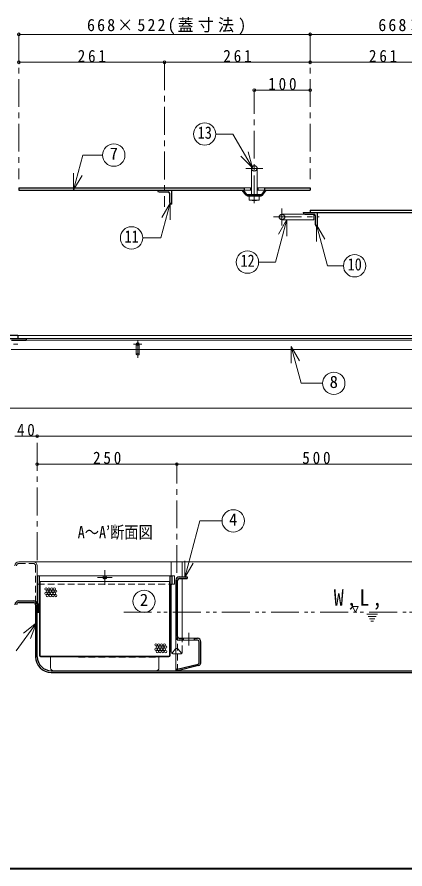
# Model space of a CAD drawing. Units: millimetres at full size, sheet at 1:10. Extents: x -2115 to 1935, y -1423 to 1387.
# Drawn here: x -1206 to -511, y -1423 to 102 of the extents above; entities that cross this region are included whole.
import ezdxf
from ezdxf.enums import TextEntityAlignment as Align

# ---------------------------------------------------------------- set-up
doc = ezdxf.new("R2010")
doc.units = ezdxf.units.MM
doc.header["$LTSCALE"] = 10
doc.header["$PDMODE"] = 32
doc.header["$PDSIZE"] = 5
for name, pattern in [('CHAIN1', [8, 5, -1, 1, -1]), ('DASHED1', [1.8, 1.2, -0.6]), ('DOUBLE_CHAIN1', [8.8, 5, -1, 0.6, -0.6, 0.6, -1])]:
    doc.linetypes.add(name, pattern=pattern)
doc.layers.add('0-0____1', color=4, linetype='Continuous', lineweight=9)
doc.styles.add('ＭＳ ゴシック', font='')
doc.styles.get('ＭＳ ゴシック').set_extended_font_data('MS Gothic')

msp = doc.modelspace()

# ---------------------------------------------------------------- linework, layer by layer
at = {"layer": '0-0____1', "linetype": 'CHAIN1'}
for p, q in [((-1203.06, 71.26), (-1203.06, -188.24)), ((-681.06, 71.26), (-681.06, -188.24)), ((-942.06, 21.26), (-942.06, -237.74)), ((-781.06, -231.24), (-781.06, -28.74)), ((-796.06, -168.74), (-766.06, -168.74)), ((-731.56, -240.74), (-731.56, -270.74)), ((-746.56, -255.74), (-664.56, -255.74)), ((-1272.46, -483.24), (-1204.96, -483.24)), ((-982.56, -483.24), (-997.56, -483.24)), ((-990.06, -475.74), (-990.06, -508.17)), ((-1170.06, -870.24), (-1170.06, -648.24)), ((-920.06, -893.24), (-920.06, -698.24)), ((-1049.06, -888.24), (-1049.06, -914.24)), ((-1062.06, -901.24), (-1036.06, -901.24)), ((-898.56, -1000.24), (-898.56, -1023.24))]:
    msp.add_line(p, q, dxfattribs=at)
at = {"layer": '0-0____1'}
for p, q in [((-681.06, 71.26), (-1203.06, 71.26)), ((-159.06, 71.26), (-681.06, 71.26)), ((-1203.06, 21.26), (-942.06, 21.26)), ((-942.06, 21.26), (-681.06, 21.26)), ((-681.06, 21.26), (-420.06, 21.26)), ((-681.06, -28.74), (-781.06, -28.74)), ((-788.06, -203.24), (-786.06, -203.24)), ((-786.06, -207.74), (-788.06, -207.74)), ((-776.06, -203.24), (-774.06, -203.24)), ((-774.06, -207.74), (-776.06, -207.74)), ((364.94, -468.24), (-1205.06, -468.24)), ((169.94, -493.24), (-1217.06, -493.24)), ((-992.56, -493.24), (-992.56, -501.74)), ((-987.56, -493.24), (-987.56, -501.74)), ((-1240.06, -598.24), (399.94, -598.24)), ((-1210.06, -648.24), (-1170.06, -648.24)), ((-1170.06, -648.24), (329.94, -648.24)), ((-1170.06, -698.24), (-920.06, -698.24)), ((-920.06, -698.24), (-420.06, -698.24)), ((-1177.06, -873.24), (336.94, -873.24)), ((-1166.06, -898.24), (-932.06, -898.24)), ((-1165.06, -908.24), (-933.06, -908.24))]:
    msp.add_line(p, q, dxfattribs=at)
at = {"layer": '0-0____1', "color": 7, "lineweight": 18}
for p, q in [((-1104.83, -207.13), (-1088.16, -144.91)), ((-1088.16, -144.91), (-1052.83, -144.91)), ((-784.21, -167.9), (-805.42, -146.69)), ((-784.21, -167.9), (-791.97, -138.92)), ((-1104.83, -207.13), (-1104.83, -177.13)), ((-1104.83, -207.13), (-1089.83, -181.15)), ((-786.06, -168.74), (-786.06, -216.24)), ((-776.06, -168.74), (-776.06, -216.24)), ((-799.06, -207.74), (-788.06, -207.74)), ((-763.06, -207.74), (-774.06, -207.74)), ((-790.06, -218.74), (-772.06, -218.74)), ((-790.06, -225.74), (-790.06, -218.74)), ((-790.06, -225.74), (-772.06, -225.74)), ((-790.06, -225.74), (-785.06, -226.24)), ((-786.06, -217.74), (-786.06, -218.34)), ((-785.06, -218.24), (-777.06, -218.24)), ((-785.06, -226.24), (-781.06, -225.74)), ((-777.06, -218.24), (-781.06, -218.74)), ((-781.06, -218.74), (-781.06, -225.74)), ((-781.06, -225.74), (-777.06, -226.24)), ((-772.06, -218.74), (-777.06, -218.24)), ((-776.06, -217.74), (-776.06, -218.34)), ((-772.06, -225.74), (-772.06, -218.74)), ((-932.04, -230.9), (-948.74, -293.23)), ((-932.04, -230.9), (-947.04, -256.88)), ((-932.04, -230.9), (-932.04, -260.9)), ((-731.56, -250.74), (-690.56, -250.74)), ((-722.63, -260.35), (-743.05, -336.59)), ((-722.63, -260.35), (-737.63, -286.33)), ((-722.63, -260.35), (-722.63, -290.35)), ((-669.73, -269.65), (-669.73, -299.65)), ((-669.73, -269.65), (-654.73, -295.63)), ((-981.11, -293.23), (-948.74, -293.23)), ((-773.33, -336.59), (-743.05, -336.59)), ((-1190.06, -473.24), (349.94, -473.24)), ((-1190.06, -476.24), (349.94, -476.24)), ((-714.91, -487.51), (-699.91, -513.49)), ((-714.91, -487.51), (-714.91, -517.51)), ((-714.91, -487.51), (-697.2, -553.6)), ((-697.2, -553.6), (-658.61, -553.6)), ((-905.62, -901.53), (-878.4, -799.93)), ((-838.76, -799.93), (-878.4, -799.93)), ((-1203.06, -873.24), (-1177.06, -873.24)), ((-1170.06, -950.24), (-1170.06, -880.24)), ((-929.96, -898.24), (-929.96, -873.24)), ((-910.16, -873.24), (-910.16, -900.24)), ((-905.62, -901.53), (-905.62, -871.53)), ((-905.62, -901.53), (-890.62, -875.55)), ((-1169.06, -898.24), (-1166.06, -898.24)), ((-1169.06, -898.24), (-1169.06, -948.24)), ((-1166.06, -948.24), (-1166.06, -898.24)), ((-929.06, -898.24), (-924.06, -898.24)), ((-924.06, -898.24), (-924.06, -913.24)), ((-1166.06, -908.24), (-1165.06, -908.24)), ((-1165.06, -1041.24), (-1165.06, -908.24)), ((-933.06, -908.24), (-932.06, -908.24)), ((-933.06, -1041.24), (-933.06, -908.24)), ((-932.06, -1041.24), (-932.06, -913.24)), ((-929.96, -1035.24), (-929.96, -913.24)), ((-929.06, -913.24), (-924.06, -913.24)), ((-910.16, -1010.24), (-910.16, -903.24)), ((-1166.06, -1041.24), (-1166.06, -963.24)), ((-1171.41, -982.29), (-1207.91, -1032.86)), ((-1171.41, -982.29), (-1194.67, -1001.25)), ((-1171.41, -982.29), (-1182.07, -1010.33)), ((-921.56, -1007.24), (-921.56, -1068.24)), ((-888.56, -1010.24), (-908.56, -1010.24)), ((-888.56, -1013.24), (-908.56, -1013.24)), ((-929.09, -1037.36), (-922.19, -1029.13)), ((-934.06, -1042.24), (-1164.06, -1042.24)), ((-934.06, -1043.24), (-1164.06, -1043.24)), ((-1146.06, -1063.22), (-1146.06, -1043.24)), ((-952.06, -1063.24), (-952.06, -1043.24)), ((-921.56, -1038.24), (-926.96, -1038.24))]:
    msp.add_line(p, q, dxfattribs=at)
at = {"layer": '0-0____1', "color": 5, "lineweight": 25}
for p, q in [((-1203.06, -203.24), (-1203.06, -207.74)), ((-1203.06, -203.24), (-799.06, -203.24)), ((-1203.06, -207.74), (-799.06, -207.74)), ((-951.56, -210.74), (-935.56, -210.74)), ((-929.56, -207.74), (-929.56, -232.74)), ((-795.46, -216.61), (-802.56, -207.74)), ((-794.29, -215.68), (-800.64, -207.74)), ((-799.06, -203.24), (-799.06, -207.74)), ((-767.83, -215.68), (-761.48, -207.74)), ((-766.66, -216.61), (-759.56, -207.74)), ((-763.06, -203.24), (-681.06, -203.24)), ((-681.06, -203.24), (-681.06, -207.74)), ((-932.56, -229.74), (-932.56, -213.74)), ((-769, -216.24), (-793.12, -216.24)), ((-793.12, -217.74), (-769, -217.74)), ((-681.06, -243.24), (-159.06, -243.24)), ((-681.06, -243.24), (-681.06, -247.74)), ((-693.56, -247.74), (-159.06, -247.74)), ((-690.56, -250.74), (-674.56, -250.74)), ((-671.56, -269.74), (-671.56, -253.74)), ((-668.56, -247.74), (-668.56, -272.74)), ((-1205.06, -468.24), (-1220.06, -468.24)), ((-1205.06, -468.24), (-1205.06, -473.24)), ((-1220.06, -473.24), (-1190.06, -473.24)), ((-1216.06, -476.24), (-1190.06, -476.24)), ((-1190.06, -473.24), (-1190.06, -476.24)), ((-929.06, -898.24), (-929.06, -913.24)), ((-932.06, -913.24), (-929.06, -913.24)), ((-921.56, -906.24), (-921.56, -1007.24)), ((-918.56, -1007.24), (-918.56, -906.24)), ((-915.56, -903.24), (-901.56, -903.24)), ((-1203.06, -943.24), (-1177.06, -943.24)), ((-1203.06, -946.24), (-1177.06, -946.24)), ((-1173.06, -950.24), (-1173.06, -1043.24)), ((-1170.06, -1043.24), (-1170.06, -950.24)), ((-1169.06, -948.24), (-1169.06, -963.24)), ((-1169.06, -948.24), (-1166.06, -948.24)), ((-915.56, -1010.24), (-908.56, -1010.24)), ((-908.56, -1013.24), (-915.56, -1013.24)), ((-908.56, -1010.24), (-908.56, -1013.24)), ((-888.56, -1010.24), (-888.56, -1013.24)), ((-888.56, -1010.24), (-883.06, -1010.24)), ((-883.06, -1013.24), (-888.56, -1013.24)), ((-880.06, -1054.3), (-880.06, -1016.24)), ((-877.06, -1054.3), (-877.06, -1016.24)), ((-919.26, -1065.32), (-881.59, -1056.25)), ((-880.89, -1059.16), (-918.56, -1068.24)), ((-1145.06, -1068.24), (304.94, -1068.24)), ((-1145.06, -1071.24), (304.94, -1071.24))]:
    msp.add_line(p, q, dxfattribs=at)
at = {"layer": '0-0____1', "linetype": 'DASHED1'}
for p, q in [((-787.06, -216.24), (-787.06, -217.74)), ((-786.06, -216.24), (-786.06, -217.74)), ((-776.06, -216.24), (-776.06, -217.74)), ((-775.06, -216.24), (-775.06, -217.74)), ((-992.56, -493.24), (-992.56, -483.24)), ((-987.56, -493.24), (-987.56, -483.24)), ((-1203.06, -876.24), (-1177.06, -876.24)), ((-1173.06, -880.24), (-1173.06, -950.24)), ((-1169.06, -913.24), (-932.06, -913.24)), ((-918.56, -1068.24), (-918.56, -1007.24)), ((-910.16, -1035.24), (-910.16, -1010.24)), ((-917.93, -1029.13), (-911.03, -1037.36)), ((-1096.06, -1044.24), (-952.06, -1044.24)), ((-913.16, -1038.24), (-921.56, -1038.24))]:
    msp.add_line(p, q, dxfattribs=at)
at = {"layer": '0-0____1', "linetype": 'DOUBLE_CHAIN1'}
for p, q in [((-1015.06, -963.24), (21.94, -963.24)), ((-579.56, -967.24), (-560.36, -967.24)), ((-577.16, -971.24), (-562.76, -971.24)), ((-574.76, -975.24), (-565.16, -975.24)), ((-572.36, -979.24), (-567.56, -979.24))]:
    msp.add_line(p, q, dxfattribs=at)
at = {"layer": '0-0____1', "color": 1, "lineweight": 40}
msp.add_line((1934.94, -1423.24), (-2115.06, -1423.24), dxfattribs=at)
at = {"layer": '0-0____1', "color": 7, "lineweight": 18}
for points in [[(-784.21, -167.9), (-819.25, -107.21), (-850.01, -107.21)], [(-799.06, -203.24), (-788.06, -203.24), (-788.06, -207.74)], [(-763.06, -203.24), (-774.06, -203.24), (-774.06, -207.74)], [(-781.06, -218.74), (-785.06, -218.24), (-790.06, -218.74)], [(-785.06, -226.24), (-777.06, -226.24), (-772.06, -225.74)], [(-731.56, -260.74), (-674.56, -260.74), (-674.56, -250.74)], [(-669.73, -269.65), (-650.06, -343.07), (-621.3, -343.07)]]:
    msp.add_lwpolyline(points, dxfattribs=at)
at = {"layer": '0-0____1', "color": 5, "lineweight": 25}
for points in [[(-763.06, -203.24), (-763.06, -207.74), (-681.06, -207.74)], [(-932.06, -913.24), (-932.06, -898.24), (-929.06, -898.24)], [(-915.56, -900.24), (-901.56, -900.24), (-901.56, -903.24)], [(-1169.06, -963.24), (-1166.06, -963.24), (-1166.06, -948.24)]]:
    msp.add_lwpolyline(points, dxfattribs=at)
at = {"layer": '0-0____1'}
msp.add_lwpolyline([(-599.96, -963.24), (-604.96, -953.24), (-594.96, -953.24)], close=True, dxfattribs=at)
at = {"layer": '0-0____1', "color": 7, "lineweight": 18}
for centre in [(-870.01, -107.21), (-1032.83, -144.91), (-1001.11, -293.23), (-793.33, -336.59), (-601.3, -343.07), (-638.61, -553.6), (-818.76, -799.93), (-978.66, -943.95)]:
    msp.add_circle(centre, 20, dxfattribs=at)
at = {"layer": '0-0____1', "color": 5, "lineweight": 25}
for centre, radius in [((-781.06, -168.74), 5), ((-731.56, -255.74), 5), ((-1049.06, -901.24), 3)]:
    msp.add_circle(centre, radius, dxfattribs=at)
at = {"layer": '0-0____1'}
for centre, radius in [((-990.06, -483.24), 2.5), ((-1154.32, -921.78), 2), ((-1154.32, -929.78), 2), ((-1151.82, -925.78), 2), ((-1149.32, -921.78), 2), ((-1149.32, -929.78), 2), ((-1146.82, -925.78), 2), ((-1144.32, -921.78), 2), ((-1144.32, -929.78), 2), ((-1141.82, -925.78), 2), ((-1139.32, -921.78), 2), ((-1139.32, -929.78), 2), ((-1136.82, -925.78), 2), ((-1151.82, -933.78), 2), ((-1146.82, -933.78), 2), ((-1141.82, -933.78), 2), ((-1136.82, -933.78), 2), ((-957.44, -1021.94), 2), ((-952.44, -1021.94), 2), ((-947.44, -1021.94), 2), ((-942.44, -1021.94), 2), ((-957.44, -1029.94), 2), ((-954.94, -1025.94), 2), ((-954.94, -1033.94), 2), ((-952.44, -1029.94), 2), ((-949.94, -1025.94), 2), ((-949.94, -1033.94), 2), ((-947.44, -1029.94), 2), ((-944.94, -1025.94), 2), ((-944.94, -1033.94), 2), ((-942.44, -1029.94), 2), ((-939.94, -1025.94), 2), ((-939.94, -1033.94), 2)]:
    msp.add_circle(centre, radius, dxfattribs=at)
at = {"layer": '0-0____1', "color": 5, "lineweight": 25}
for centre, radius, start, end in [((-951.56, -207.74), 3, 180, 270), ((-935.56, -213.74), 3, 0, 90), ((-793.12, -214.74), 3, 218.65981, 270), ((-793.12, -214.74), 1.5, 218.65981, 270), ((-769, -214.74), 1.5, 270, 321.34019), ((-769, -214.74), 3, 270, 321.34019), ((-929.56, -229.74), 3, 180, 270), ((-690.56, -247.74), 3, 180, 270), ((-674.56, -253.74), 3, 0, 90), ((-668.56, -269.74), 3, 180, 270), ((-915.56, -906.24), 6, 90, 180), ((-915.56, -906.24), 3, 90, 180), ((-1203.06, -950.24), 7, 90, 180), ((-1177.06, -950.24), 7, 0, 90), ((-1203.06, -950.24), 4, 90, 180), ((-1177.06, -950.24), 4, 0, 90), ((-915.56, -1007.24), 6, 180, 270), ((-915.56, -1007.24), 3, 180, 270), ((-883.06, -1016.24), 6, 0, 90), ((-883.06, -1016.24), 3, 0, 90), ((-920.06, -1031.24), 3, 120, 135.27973), ((-1145.06, -1043.24), 28, 180, 270), ((-1145.06, -1043.24), 25, 180, 270), ((-918.56, -1068.24), 3, 103.54794, 180), ((-882.06, -1054.3), 2, 283.54794, 0), ((-882.06, -1054.3), 5, 283.54794, 0)]:
    msp.add_arc(centre, radius, start, end, dxfattribs=at)
at = {"layer": '0-0____1', "color": 7, "lineweight": 18}
for centre, radius, start, end in [((-1203.06, -880.24), 7, 90, 180), ((-1177.06, -880.24), 7, 0, 90), ((-926.96, -1035.24), 3, 180, 270), ((-1164.06, -1041.24), 2, 180, 270), ((-1164.06, -1041.24), 1, 180, 270), ((-934.06, -1041.24), 1, 270, 0), ((-934.06, -1041.24), 2, 270, 0), ((-1141.06, -1063.22), 5, 180, 270), ((-957.06, -1063.24), 5, 270, 0)]:
    msp.add_arc(centre, radius, start, end, dxfattribs=at)
at = {"layer": '0-0____1', "linetype": 'DASHED1'}
for centre, radius, start, end in [((-1203.06, -880.24), 4, 90, 180), ((-1177.06, -880.24), 4, 0, 90), ((-920.06, -1031.24), 3, 44.72027, 120), ((-913.16, -1035.24), 3, 270, 0)]:
    msp.add_arc(centre, radius, start, end, dxfattribs=at)
at = {"layer": '0-0____1'}
msp.add_ellipse((-990.06, -501.73), major_axis=(2.5, 0), ratio=0.57, dxfattribs=at)
for p in [(-1203.06, 71.26), (-681.06, 71.26), (-1203.06, 21.26), (-942.06, 21.26), (-681.06, 21.26), (-781.06, -28.74), (-681.06, -28.74), (-1170.06, -648.24), (-1170.06, -698.24), (-920.06, -698.24)]:
    msp.add_point(p, dxfattribs=at)

# ---------------------------------------------------------------- texts
at = {"layer": '0-0____1', "color": 7, "style": 'ＭＳ ゴシック', "width": 0.85}
for s, p in [('13', (-882.51, -122.21)), ('11', (-1013.61, -308.23)), ('12', (-805.83, -351.59)), ('10', (-613.8, -358.07)), ('A～A’断面図', (-1097.56, -837.74))]:
    msp.add_text(s, height=21.99, dxfattribs=at).set_placement(p, align=Align.BOTTOM_LEFT)
at = {"layer": '0-0____1', "color": 7, "style": 'ＭＳ ゴシック'}
for s, p in [('7', (-1040.33, -159.91)), ('8', (-646.11, -568.6)), ('4', (-826.26, -814.93)), ('2', (-986.16, -958.95))]:
    msp.add_text(s, height=21.99, dxfattribs=at).set_placement(p, align=Align.BOTTOM_LEFT)
at = {"layer": '0-0____1', "color": 7, "attachment_point": 7, "style": 'ＭＳ ゴシック'}
for s, insert, char_height in [('\\T1.27;\\W0.95;668×522(蓋寸法)', (-1080.81, 71.26), 21.99), ('\\T1.27;\\W0.95;668×522(蓋寸法)', (-558.81, 71.26), 21.99), ('\\T1.38;\\W0.9;261', (-1097.56, 21.26), 21.99), ('\\T1.38;\\W0.9;261', (-836.56, 21.26), 21.99), ('\\T1.38;\\W0.9;261', (-575.56, 21.26), 21.99), ('\\T1.38;\\W0.9;100', (-756.06, -28.74), 21.99), ('\\T1.36;\\W0.9;40', (-1206.31, -648.24), 21.99), ('\\T1.38;\\W0.9;250', (-1070.06, -698.24), 21.99), ('\\T1.38;\\W0.9;500', (-695.06, -698.24), 21.99), ('\\T1.28;\\W0.9;W,L,', (-638.71, -959.24), 29.33)]:
    msp.add_mtext(s, dxfattribs=dict(at, insert=insert, char_height=char_height))

doc.saveas('drawing.dxf')
